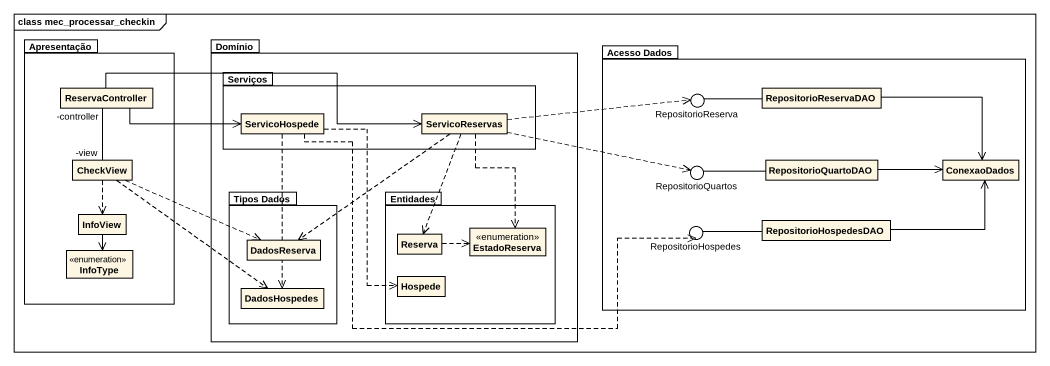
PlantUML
@startuml
mainframe class mec_processar_checkin
allowmixing
hide circle
hide empty members
package Apresentação {
  class ReservaController
  class CheckView
  class InfoView
  enum InfoType
}
package Domínio {
  package Serviços {
    class ServicoHospede
    class ServicoReservas
  }
  package "Tipos Dados" as Tipos_Dados {
    class DadosReserva
    class DadosHospedes
  }
  package Entidades {
    class Reserva
    enum EstadoReserva
    class Hospede
  }
}
package "Acesso Dados" as Acesso_Dados {
  class RepositorioReservaDAO
  class RepositorioQuartoDAO
  class ConexaoDados
  class RepositorioHospedesDAO
}
() RepositorioReserva
() RepositorioQuartos
() RepositorioHospedes
Acesso_Dados -up- RepositorioReserva
Acesso_Dados -left- RepositorioQuartos
Acesso_Dados -left- RepositorioHospedes
ReservaController -right-> ServicoHospede
ReservaController -right-> ServicoReservas
ReservaController "-controller" -- "-view" CheckView
RepositorioReservaDAO -left- RepositorioReserva
RepositorioReservaDAO -right-> ConexaoDados
ServicoHospede .right.> RepositorioHospedes
ServicoHospede ..> Hospede
ServicoHospede ..> DadosHospedes
ServicoReservas .right.> RepositorioReserva
ServicoReservas .right.> RepositorioQuartos
ServicoReservas ..> DadosReserva
ServicoReservas ..> Reserva
ServicoReservas ..> EstadoReserva
CheckView ..> InfoView
CheckView .right.> DadosReserva
CheckView ..> DadosHospedes
RepositorioQuartoDAO -left- RepositorioQuartos
RepositorioQuartoDAO -right-> ConexaoDados
InfoView --> InfoType
Reserva .right.> EstadoReserva
RepositorioHospedesDAO -right-> ConexaoDados
RepositorioHospedesDAO -left- RepositorioHospedes
@enduml
